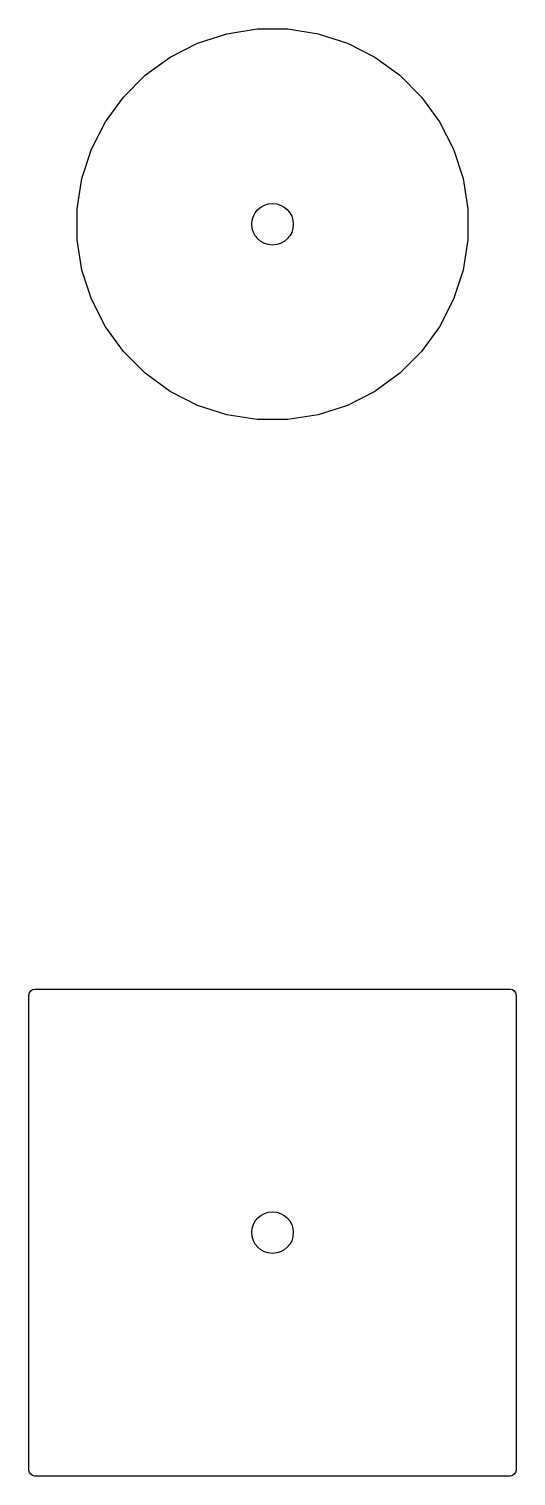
# Model space of a CAD drawing. Header units: inches. Extents: x 0.27 to 5.32, y 0.17 to 3.21.
# Drawn here: x 1.3557 to 1.5172, y 0.1802 to 0.6599 of the extents above; entities that cross this region are included whole.
import ezdxf

# ---------------------------------------------------------------- set-up
doc = ezdxf.new("R2010")
doc.units = ezdxf.units.IN
doc.header["$MEASUREMENT"] = 0
doc.layers.add('BLACK', color=250, linetype='CONTINUOUS')

msp = doc.modelspace()

# ---------------------------------------------------------------- linework, layer by layer
at = {"layer": 'BLACK', "linetype": 'CONTINUOUS'}
for p, q in [((1.4116, 0.65513), (1.42129, 0.65828)), ((1.42129, 0.65828), (1.43136, 0.65988)), ((1.43136, 0.65988), (1.44155, 0.65988)), ((1.44155, 0.65988), (1.45162, 0.65828)), ((1.45162, 0.65828), (1.46132, 0.65513)), ((1.40251, 0.65051), (1.4116, 0.65513)), ((1.46132, 0.65513), (1.4704, 0.65051)), ((1.39427, 0.64451), (1.40251, 0.65051)), ((1.4704, 0.65051), (1.47865, 0.64451)), ((1.38706, 0.63731), (1.39427, 0.64451)), ((1.47865, 0.64451), (1.48585, 0.63731)), ((1.38107, 0.62906), (1.38706, 0.63731)), ((1.48585, 0.63731), (1.49184, 0.62906)), ((1.37644, 0.61998), (1.38107, 0.62906)), ((1.49184, 0.62906), (1.49647, 0.61998)), ((1.37329, 0.61028), (1.37644, 0.61998)), ((1.49647, 0.61998), (1.49962, 0.61028)), ((1.3717, 0.60021), (1.37329, 0.61028)), ((1.49962, 0.61028), (1.50122, 0.60021)), ((1.3717, 0.59002), (1.3717, 0.60021)), ((1.50122, 0.60021), (1.50122, 0.59002)), ((1.37329, 0.57995), (1.3717, 0.59002)), ((1.50122, 0.59002), (1.49962, 0.57995)), ((1.37644, 0.57026), (1.37329, 0.57995)), ((1.49962, 0.57995), (1.49647, 0.57026)), ((1.38107, 0.56118), (1.37644, 0.57026)), ((1.49647, 0.57026), (1.49184, 0.56118)), ((1.38706, 0.55293), (1.38107, 0.56118)), ((1.49184, 0.56118), (1.48585, 0.55293)), ((1.39427, 0.54572), (1.38706, 0.55293)), ((1.48585, 0.55293), (1.47865, 0.54572)), ((1.40251, 0.53973), (1.39427, 0.54572)), ((1.47865, 0.54572), (1.4704, 0.53973)), ((1.4116, 0.5351), (1.40251, 0.53973)), ((1.4704, 0.53973), (1.46132, 0.5351)), ((1.42129, 0.53195), (1.4116, 0.5351)), ((1.46132, 0.5351), (1.45162, 0.53195)), ((1.43136, 0.53036), (1.42129, 0.53195)), ((1.44155, 0.53036), (1.43136, 0.53036)), ((1.45162, 0.53195), (1.44155, 0.53036)), ((1.3559, 0.34036), (1.35632, 0.341)), ((1.35632, 0.341), (1.35696, 0.34142)), ((1.35696, 0.34142), (1.35772, 0.34157)), ((1.35772, 0.34157), (1.5152, 0.34157)), ((1.5152, 0.34157), (1.51595, 0.34142)), ((1.51595, 0.34142), (1.51659, 0.341)), ((1.51659, 0.341), (1.51702, 0.34036)), ((1.35575, 0.33961), (1.3559, 0.34036)), ((1.35575, 0.18213), (1.35575, 0.33961)), ((1.51702, 0.34036), (1.51717, 0.33961)), ((1.51717, 0.33961), (1.51717, 0.18213)), ((1.3559, 0.18137), (1.35575, 0.18213)), ((1.35632, 0.18073), (1.3559, 0.18137)), ((1.35696, 0.18031), (1.35632, 0.18073)), ((1.35772, 0.18016), (1.35696, 0.18031)), ((1.5152, 0.18016), (1.35772, 0.18016)), ((1.51595, 0.18031), (1.5152, 0.18016)), ((1.51659, 0.18073), (1.51595, 0.18031)), ((1.51702, 0.18137), (1.51659, 0.18073)), ((1.51717, 0.18213), (1.51702, 0.18137))]:
    msp.add_line(p, q, dxfattribs=at)
at = {"layer": 'BLACK'}
for centre in [(1.43646, 0.59512), (1.43646, 0.59512), (1.43646, 0.26087)]:
    msp.add_circle(centre, 0.00689, dxfattribs=at)
at = {"layer": 'WHITE'}
msp.add_circle((1.43646, 0.26087), 0.00689, dxfattribs=at)

doc.saveas('drawing.dxf')
